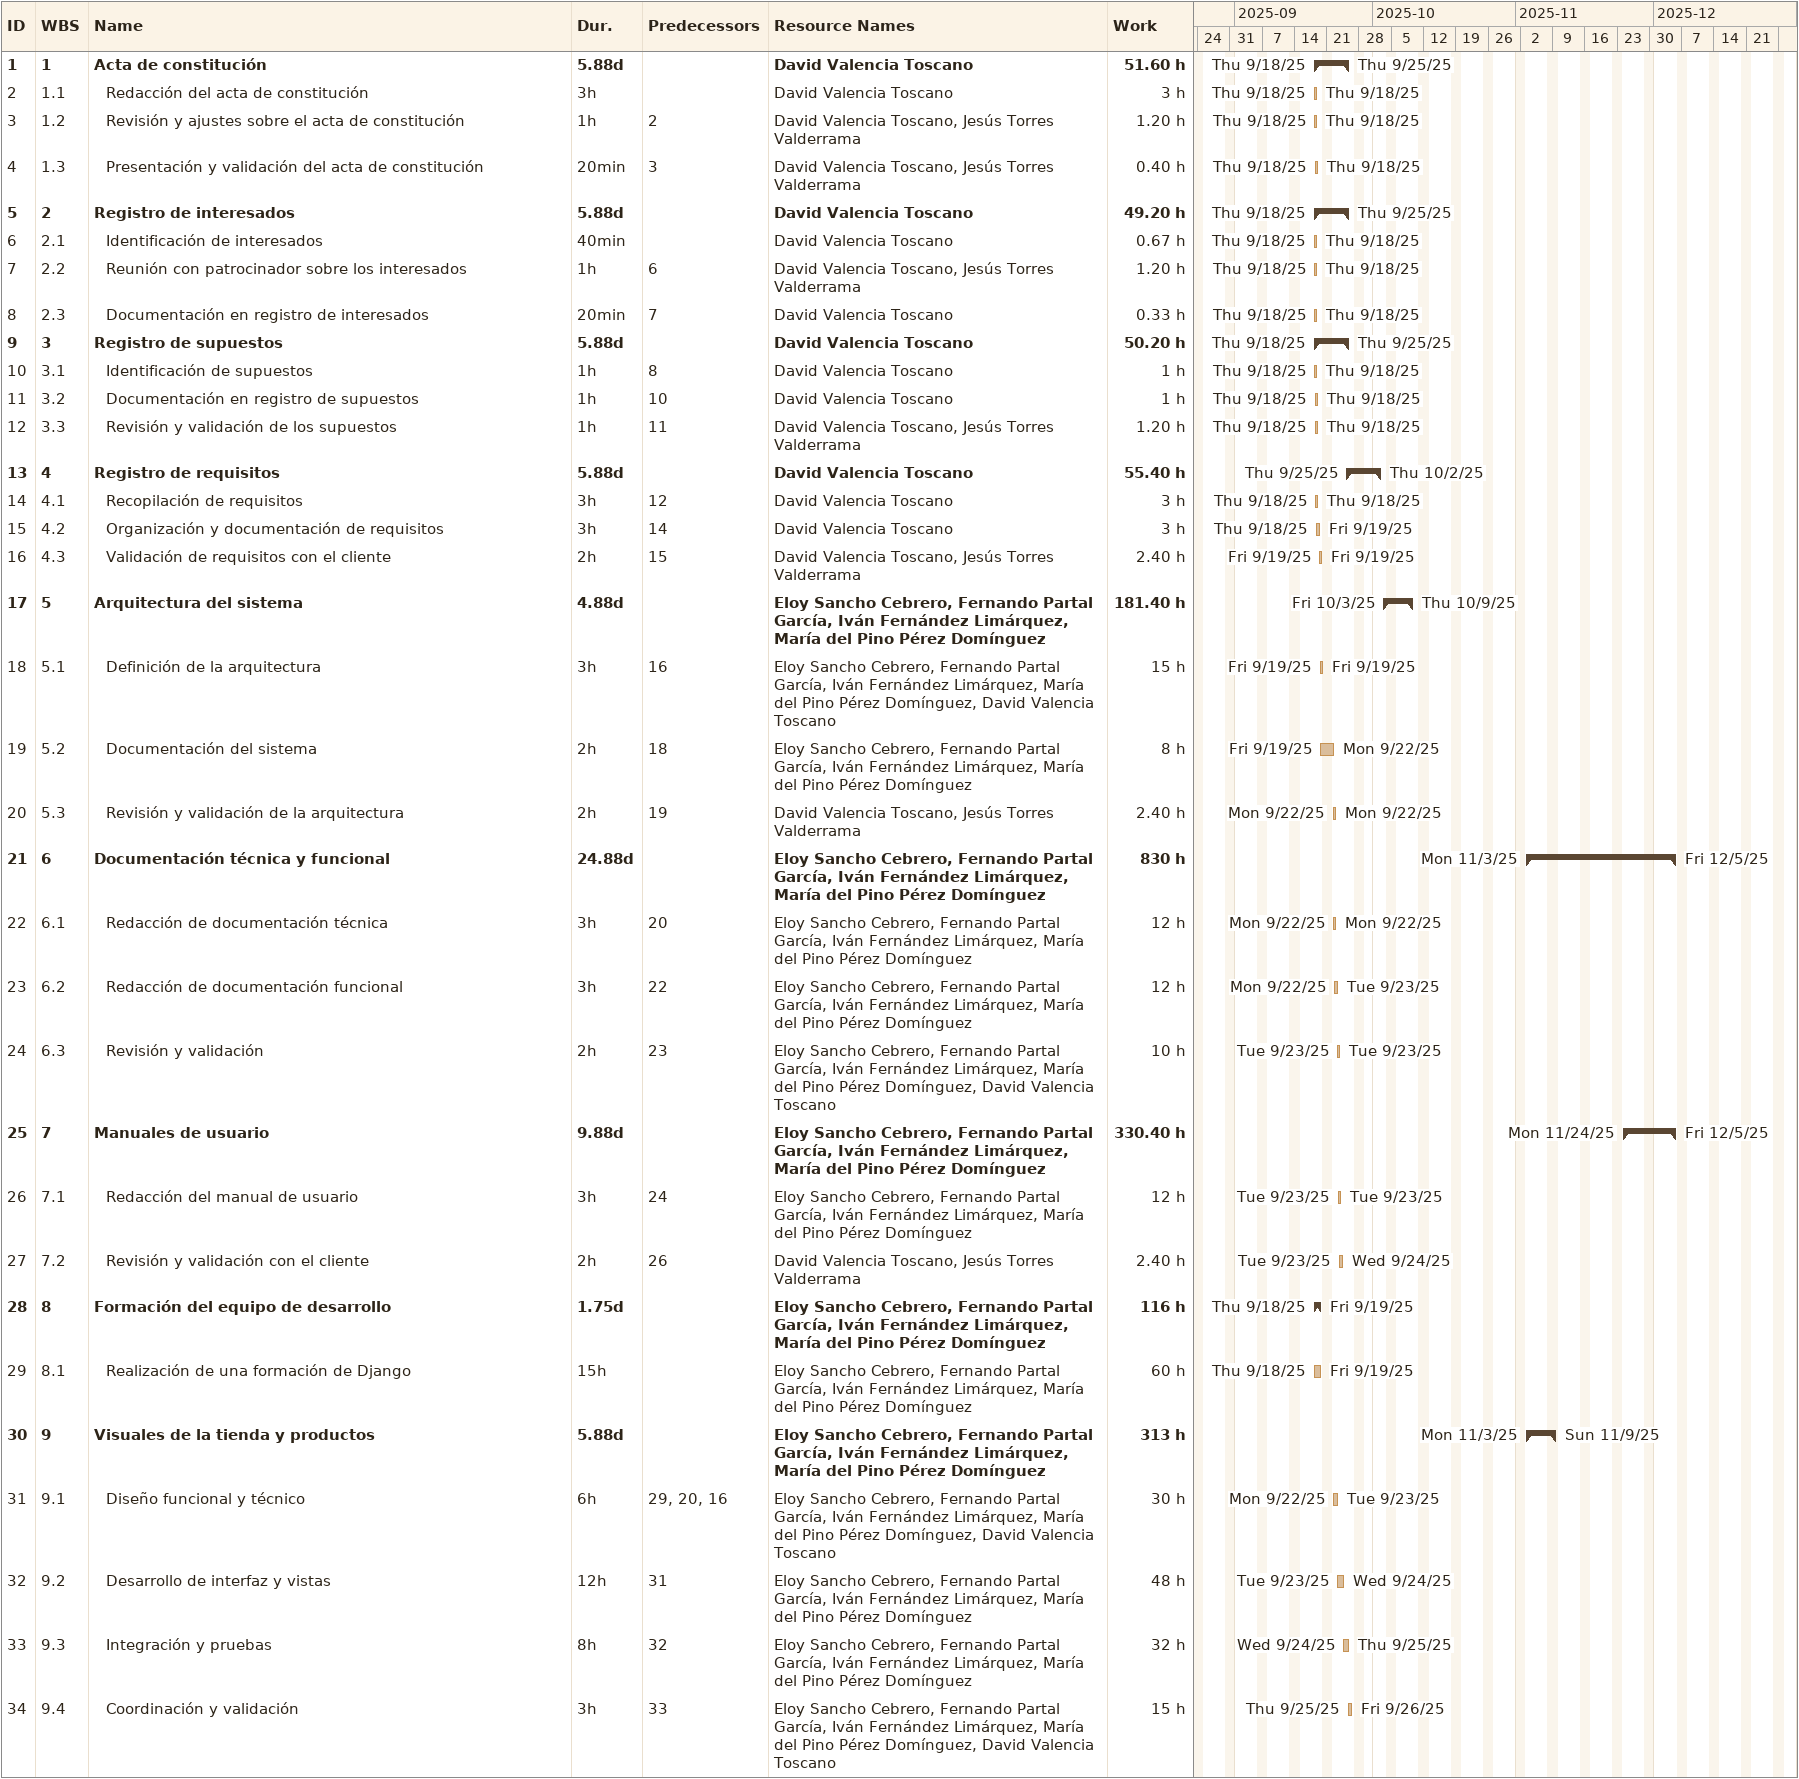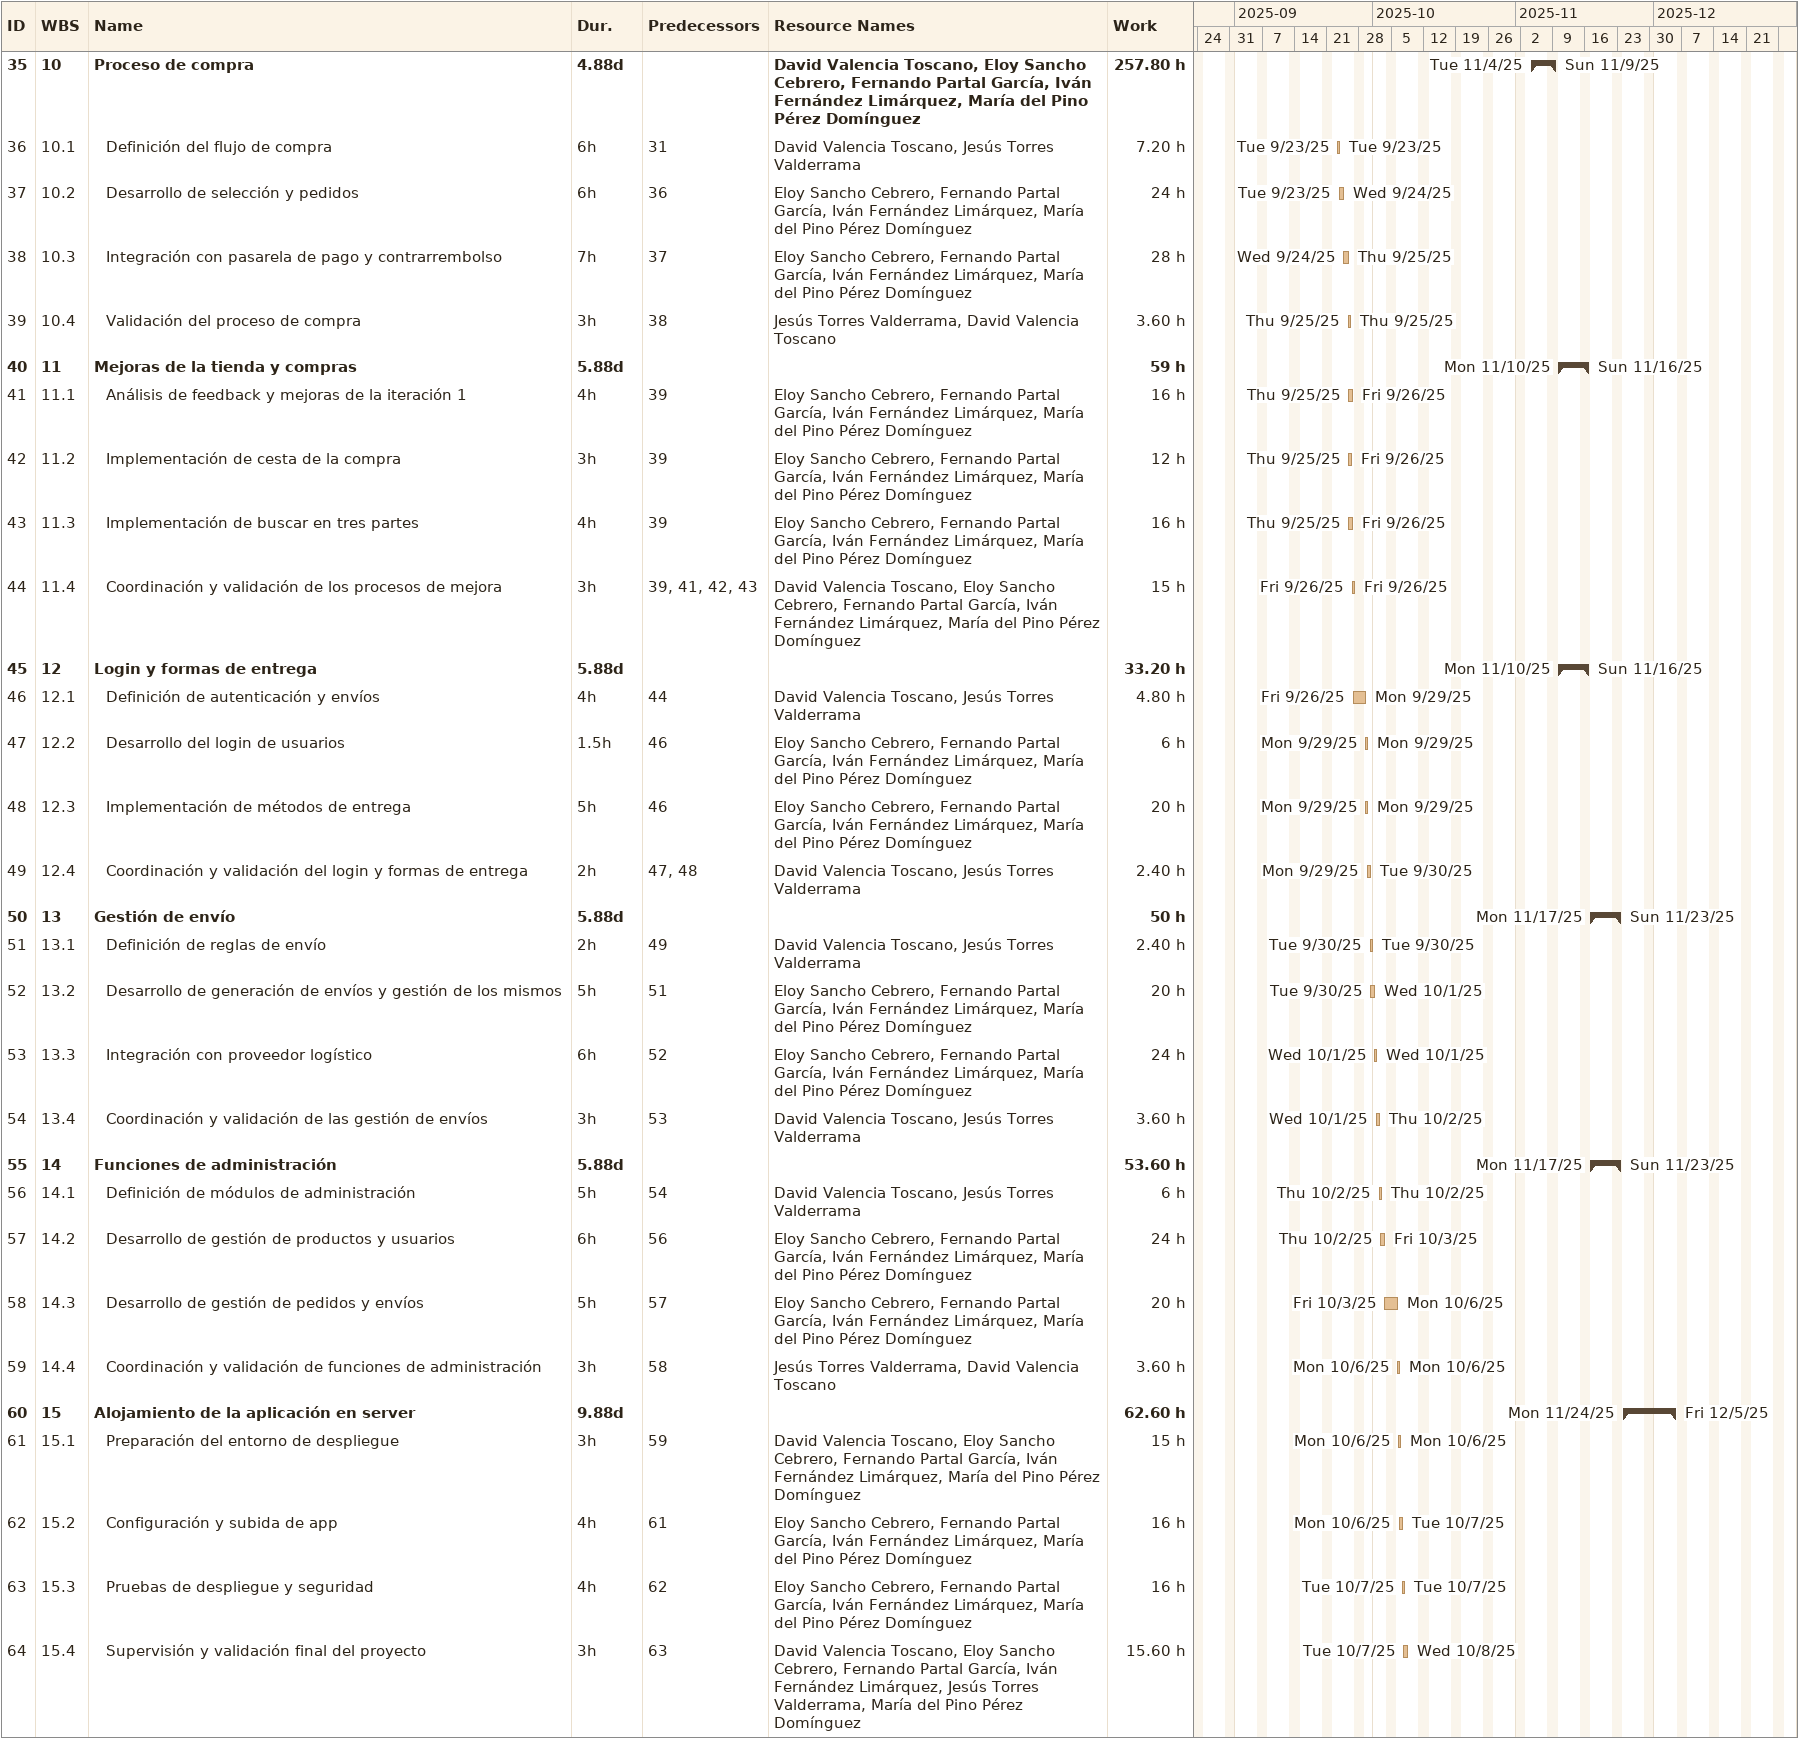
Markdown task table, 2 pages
| ID | WBS | Task | Duration | Start | Finish | Predecessors | Resources | Work (h) |
|---|---|---|---|---|---|---|---|---|
| 1 | 1 | **Acta de constitución** | 5.88d | 2025-09-18 | 2025-09-25 |  | David Valencia Toscano | 51.60 |
| 2 | 1.1 | Redacción del acta de constitución | 3h | 2025-09-18 | 2025-09-18 |  | David Valencia Toscano | 3 |
| 3 | 1.2 | Revisión y ajustes sobre el acta de constitución | 1h | 2025-09-18 | 2025-09-18 | 2 | David Valencia Toscano, Jesús Torres Valderrama | 1.20 |
| 4 | 1.3 | Presentación y validación del acta de constitución | 20min | 2025-09-18 | 2025-09-18 | 3 | David Valencia Toscano, Jesús Torres Valderrama | 0.40 |
| 5 | 2 | **Registro de interesados** | 5.88d | 2025-09-18 | 2025-09-25 |  | David Valencia Toscano | 49.20 |
| 6 | 2.1 | Identificación de interesados | 40min | 2025-09-18 | 2025-09-18 |  | David Valencia Toscano | 0.67 |
| 7 | 2.2 | Reunión con patrocinador sobre los interesados | 1h | 2025-09-18 | 2025-09-18 | 6 | David Valencia Toscano, Jesús Torres Valderrama | 1.20 |
| 8 | 2.3 | Documentación en registro de interesados | 20min | 2025-09-18 | 2025-09-18 | 7 | David Valencia Toscano | 0.33 |
| 9 | 3 | **Registro de supuestos** | 5.88d | 2025-09-18 | 2025-09-25 |  | David Valencia Toscano | 50.20 |
| 10 | 3.1 | Identificación de supuestos | 1h | 2025-09-18 | 2025-09-18 | 8 | David Valencia Toscano | 1 |
| 11 | 3.2 | Documentación en registro de supuestos | 1h | 2025-09-18 | 2025-09-18 | 10 | David Valencia Toscano | 1 |
| 12 | 3.3 | Revisión y validación de los supuestos | 1h | 2025-09-18 | 2025-09-18 | 11 | David Valencia Toscano, Jesús Torres Valderrama | 1.20 |
| 13 | 4 | **Registro de requisitos** | 5.88d | 2025-09-25 | 2025-10-02 |  | David Valencia Toscano | 55.40 |
| 14 | 4.1 | Recopilación de requisitos | 3h | 2025-09-18 | 2025-09-18 | 12 | David Valencia Toscano | 3 |
| 15 | 4.2 | Organización y documentación de requisitos | 3h | 2025-09-18 | 2025-09-19 | 14 | David Valencia Toscano | 3 |
| 16 | 4.3 | Validación de requisitos con el cliente | 2h | 2025-09-19 | 2025-09-19 | 15 | David Valencia Toscano, Jesús Torres Valderrama | 2.40 |
| 17 | 5 | **Arquitectura del sistema** | 4.88d | 2025-10-03 | 2025-10-09 |  | Eloy Sancho Cebrero, Fernando Partal García, Iván Fernández Limárquez, María del Pino Pérez Domínguez | 181.40 |
| 18 | 5.1 | Definición de la arquitectura | 3h | 2025-09-19 | 2025-09-19 | 16 | Eloy Sancho Cebrero, Fernando Partal García, Iván Fernández Limárquez, María del Pino Pérez Domínguez, David Valencia Toscano | 15 |
| 19 | 5.2 | Documentación del sistema | 2h | 2025-09-19 | 2025-09-22 | 18 | Eloy Sancho Cebrero, Fernando Partal García, Iván Fernández Limárquez, María del Pino Pérez Domínguez | 8 |
| 20 | 5.3 | Revisión y validación de la arquitectura | 2h | 2025-09-22 | 2025-09-22 | 19 | David Valencia Toscano, Jesús Torres Valderrama | 2.40 |
| 21 | 6 | **Documentación técnica y funcional** | 24.88d | 2025-11-03 | 2025-12-05 |  | Eloy Sancho Cebrero, Fernando Partal García, Iván Fernández Limárquez, María del Pino Pérez Domínguez | 830 |
| 22 | 6.1 | Redacción de documentación técnica | 3h | 2025-09-22 | 2025-09-22 | 20 | Eloy Sancho Cebrero, Fernando Partal García, Iván Fernández Limárquez, María del Pino Pérez Domínguez | 12 |
| 23 | 6.2 | Redacción de documentación funcional | 3h | 2025-09-22 | 2025-09-23 | 22 | Eloy Sancho Cebrero, Fernando Partal García, Iván Fernández Limárquez, María del Pino Pérez Domínguez | 12 |
| 24 | 6.3 | Revisión y validación | 2h | 2025-09-23 | 2025-09-23 | 23 | Eloy Sancho Cebrero, Fernando Partal García, Iván Fernández Limárquez, María del Pino Pérez Domínguez, David Valencia Toscano | 10 |
| 25 | 7 | **Manuales de usuario** | 9.88d | 2025-11-24 | 2025-12-05 |  | Eloy Sancho Cebrero, Fernando Partal García, Iván Fernández Limárquez, María del Pino Pérez Domínguez | 330.40 |
| 26 | 7.1 | Redacción del manual de usuario | 3h | 2025-09-23 | 2025-09-23 | 24 | Eloy Sancho Cebrero, Fernando Partal García, Iván Fernández Limárquez, María del Pino Pérez Domínguez | 12 |
| 27 | 7.2 | Revisión y validación con el cliente | 2h | 2025-09-23 | 2025-09-24 | 26 | David Valencia Toscano, Jesús Torres Valderrama | 2.40 |
| 28 | 8 | **Formación del equipo de desarrollo** | 1.75d | 2025-09-18 | 2025-09-19 |  | Eloy Sancho Cebrero, Fernando Partal García, Iván Fernández Limárquez, María del Pino Pérez Domínguez | 116 |
| 29 | 8.1 | Realización de una formación de Django | 15h | 2025-09-18 | 2025-09-19 |  | Eloy Sancho Cebrero, Fernando Partal García, Iván Fernández Limárquez, María del Pino Pérez Domínguez | 60 |
| 30 | 9 | **Visuales de la tienda y productos** | 5.88d | 2025-11-03 | 2025-11-09 |  | Eloy Sancho Cebrero, Fernando Partal García, Iván Fernández Limárquez, María del Pino Pérez Domínguez | 313 |
| 31 | 9.1 | Diseño funcional y técnico | 6h | 2025-09-22 | 2025-09-23 | 29, 20, 16 | Eloy Sancho Cebrero, Fernando Partal García, Iván Fernández Limárquez, María del Pino Pérez Domínguez, David Valencia Toscano | 30 |
| 32 | 9.2 | Desarrollo de interfaz y vistas | 12h | 2025-09-23 | 2025-09-24 | 31 | Eloy Sancho Cebrero, Fernando Partal García, Iván Fernández Limárquez, María del Pino Pérez Domínguez | 48 |
| 33 | 9.3 | Integración y pruebas | 8h | 2025-09-24 | 2025-09-25 | 32 | Eloy Sancho Cebrero, Fernando Partal García, Iván Fernández Limárquez, María del Pino Pérez Domínguez | 32 |
| 34 | 9.4 | Coordinación y validación | 3h | 2025-09-25 | 2025-09-26 | 33 | Eloy Sancho Cebrero, Fernando Partal García, Iván Fernández Limárquez, María del Pino Pérez Domínguez, David Valencia Toscano | 15 |
| 35 | 10 | **Proceso de compra** | 4.88d | 2025-11-04 | 2025-11-09 |  | David Valencia Toscano, Eloy Sancho Cebrero, Fernando Partal García, Iván Fernández Limárquez, María del Pino Pérez Domínguez | 257.80 |
| 36 | 10.1 | Definición del flujo de compra | 6h | 2025-09-23 | 2025-09-23 | 31 | David Valencia Toscano, Jesús Torres Valderrama | 7.20 |
| 37 | 10.2 | Desarrollo de selección y pedidos | 6h | 2025-09-23 | 2025-09-24 | 36 | Eloy Sancho Cebrero, Fernando Partal García, Iván Fernández Limárquez, María del Pino Pérez Domínguez | 24 |
| 38 | 10.3 | Integración con pasarela de pago y contrarrembolso | 7h | 2025-09-24 | 2025-09-25 | 37 | Eloy Sancho Cebrero, Fernando Partal García, Iván Fernández Limárquez, María del Pino Pérez Domínguez | 28 |
| 39 | 10.4 | Validación del proceso de compra | 3h | 2025-09-25 | 2025-09-25 | 38 | Jesús Torres Valderrama, David Valencia Toscano | 3.60 |
| 40 | 11 | **Mejoras de la tienda y compras** | 5.88d | 2025-11-10 | 2025-11-16 |  |  | 59 |
| 41 | 11.1 | Análisis de feedback y mejoras de la iteración 1 | 4h | 2025-09-25 | 2025-09-26 | 39 | Eloy Sancho Cebrero, Fernando Partal García, Iván Fernández Limárquez, María del Pino Pérez Domínguez | 16 |
| 42 | 11.2 | Implementación de cesta de la compra | 3h | 2025-09-25 | 2025-09-26 | 39 | Eloy Sancho Cebrero, Fernando Partal García, Iván Fernández Limárquez, María del Pino Pérez Domínguez | 12 |
| 43 | 11.3 | Implementación de buscar en tres partes | 4h | 2025-09-25 | 2025-09-26 | 39 | Eloy Sancho Cebrero, Fernando Partal García, Iván Fernández Limárquez, María del Pino Pérez Domínguez | 16 |
| 44 | 11.4 | Coordinación y validación de los procesos de mejora | 3h | 2025-09-26 | 2025-09-26 | 39, 41, 42, 43 | David Valencia Toscano, Eloy Sancho Cebrero, Fernando Partal García, Iván Fernández Limárquez, María del Pino Pérez Domínguez | 15 |
| 45 | 12 | **Login y formas de entrega** | 5.88d | 2025-11-10 | 2025-11-16 |  |  | 33.20 |
| 46 | 12.1 | Definición de autenticación y envíos | 4h | 2025-09-26 | 2025-09-29 | 44 | David Valencia Toscano, Jesús Torres Valderrama | 4.80 |
| 47 | 12.2 | Desarrollo del login de usuarios | 1.5h | 2025-09-29 | 2025-09-29 | 46 | Eloy Sancho Cebrero, Fernando Partal García, Iván Fernández Limárquez, María del Pino Pérez Domínguez | 6 |
| 48 | 12.3 | Implementación de métodos de entrega | 5h | 2025-09-29 | 2025-09-29 | 46 | Eloy Sancho Cebrero, Fernando Partal García, Iván Fernández Limárquez, María del Pino Pérez Domínguez | 20 |
| 49 | 12.4 | Coordinación y validación del login y formas de entrega | 2h | 2025-09-29 | 2025-09-30 | 47, 48 | David Valencia Toscano, Jesús Torres Valderrama | 2.40 |
| 50 | 13 | **Gestión de envío** | 5.88d | 2025-11-17 | 2025-11-23 |  |  | 50 |
| 51 | 13.1 | Definición de reglas de envío | 2h | 2025-09-30 | 2025-09-30 | 49 | David Valencia Toscano, Jesús Torres Valderrama | 2.40 |
| 52 | 13.2 | Desarrollo de generación de envíos y gestión de los mismos | 5h | 2025-09-30 | 2025-10-01 | 51 | Eloy Sancho Cebrero, Fernando Partal García, Iván Fernández Limárquez, María del Pino Pérez Domínguez | 20 |
| 53 | 13.3 | Integración con proveedor logístico | 6h | 2025-10-01 | 2025-10-01 | 52 | Eloy Sancho Cebrero, Fernando Partal García, Iván Fernández Limárquez, María del Pino Pérez Domínguez | 24 |
| 54 | 13.4 | Coordinación y validación de las gestión de envíos | 3h | 2025-10-01 | 2025-10-02 | 53 | David Valencia Toscano, Jesús Torres Valderrama | 3.60 |
| 55 | 14 | **Funciones de administración** | 5.88d | 2025-11-17 | 2025-11-23 |  |  | 53.60 |
| 56 | 14.1 | Definición de módulos de administración | 5h | 2025-10-02 | 2025-10-02 | 54 | David Valencia Toscano, Jesús Torres Valderrama | 6 |
| 57 | 14.2 | Desarrollo de gestión de productos y usuarios | 6h | 2025-10-02 | 2025-10-03 | 56 | Eloy Sancho Cebrero, Fernando Partal García, Iván Fernández Limárquez, María del Pino Pérez Domínguez | 24 |
| 58 | 14.3 | Desarrollo de gestión de pedidos y envíos | 5h | 2025-10-03 | 2025-10-06 | 57 | Eloy Sancho Cebrero, Fernando Partal García, Iván Fernández Limárquez, María del Pino Pérez Domínguez | 20 |
| 59 | 14.4 | Coordinación y validación de funciones de administración | 3h | 2025-10-06 | 2025-10-06 | 58 | Jesús Torres Valderrama, David Valencia Toscano | 3.60 |
| 60 | 15 | **Alojamiento de la aplicación en server** | 9.88d | 2025-11-24 | 2025-12-05 |  |  | 62.60 |
| 61 | 15.1 | Preparación del entorno de despliegue | 3h | 2025-10-06 | 2025-10-06 | 59 | David Valencia Toscano, Eloy Sancho Cebrero, Fernando Partal García, Iván Fernández Limárquez, María del Pino Pérez Domínguez | 15 |
| 62 | 15.2 | Configuración y subida de app | 4h | 2025-10-06 | 2025-10-07 | 61 | Eloy Sancho Cebrero, Fernando Partal García, Iván Fernández Limárquez, María del Pino Pérez Domínguez | 16 |
| 63 | 15.3 | Pruebas de despliegue y seguridad | 4h | 2025-10-07 | 2025-10-07 | 62 | Eloy Sancho Cebrero, Fernando Partal García, Iván Fernández Limárquez, María del Pino Pérez Domínguez | 16 |
| 64 | 15.4 | Supervisión y validación final del proyecto | 3h | 2025-10-07 | 2025-10-08 | 63 | David Valencia Toscano, Eloy Sancho Cebrero, Fernando Partal García, Iván Fernández Limárquez, Jesús Torres Valderrama, María del Pino Pérez Domínguez | 15.60 |
